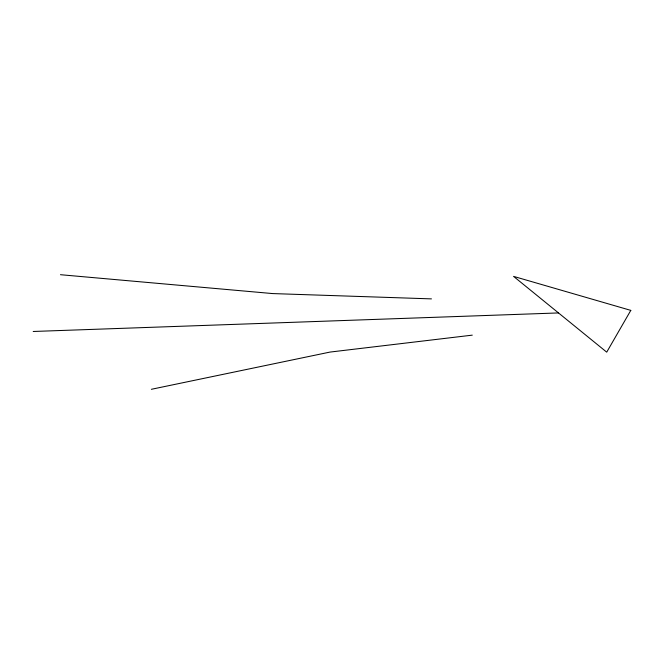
<?xml version="1.0" encoding="UTF-8"?>
<svg xmlns="http://www.w3.org/2000/svg" width="664" height="664" viewBox="0 0 664 664"><rect width="100%" height="100%" fill="white"/><g stroke="black" fill="none" stroke-linecap="round" stroke-linejoin="round"><path stroke-width="1" d="M151.367 389.295L330.066 352.069L472.278 335.146M33.2 331.477L558.499 312.935M431.459 298.883L272.713 293.579L60.465 274.705M630.8 310.378L606.722 352.152L513.562 276.382L630.8 310.378"/></g></svg>
